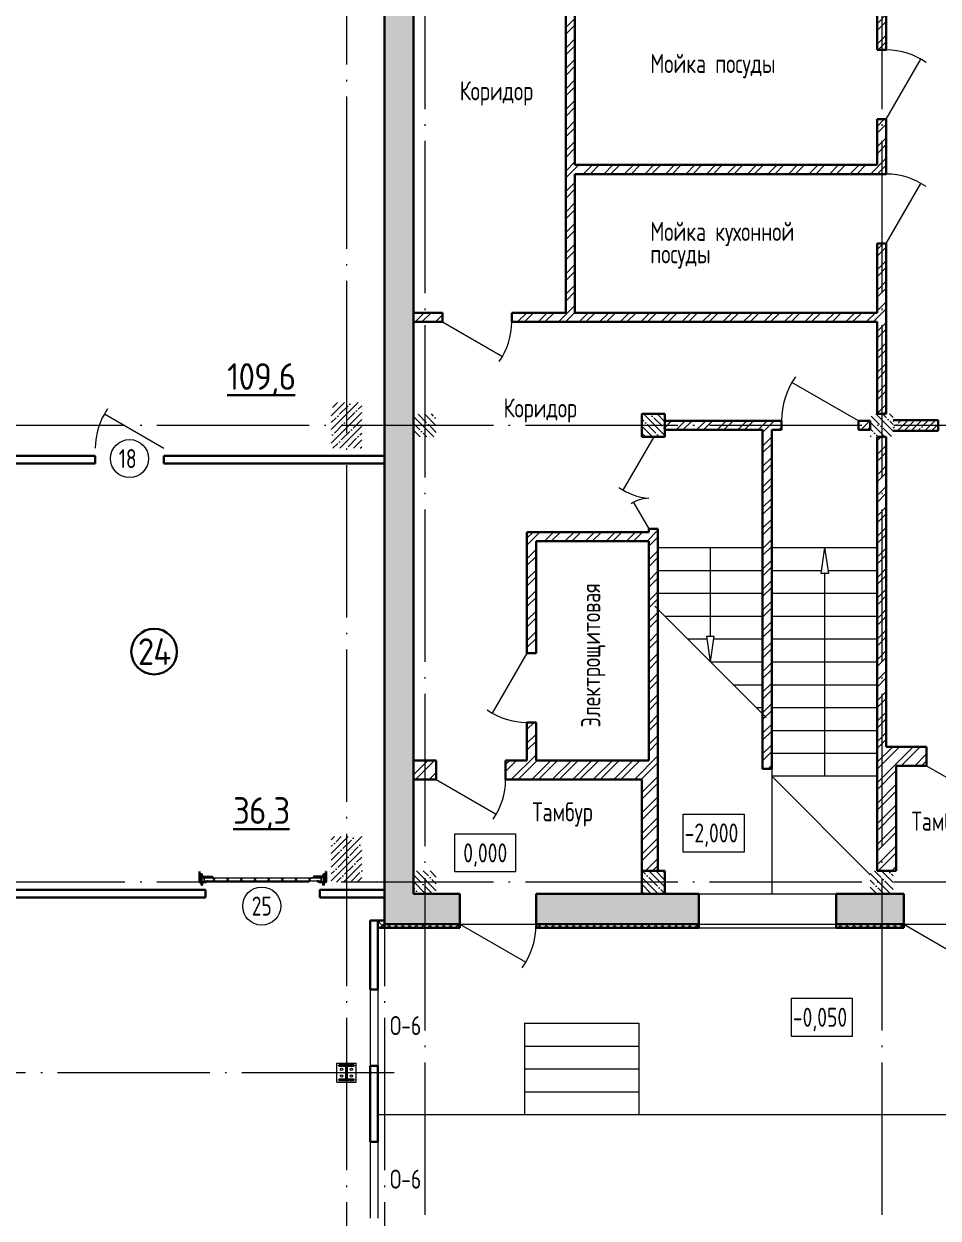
# Model space of a CAD drawing. Extents: x -965262 to 1142518, y -357520 to 71675.
# Drawn here: x -799189 to -787181, y -345657 to -329974 of the extents above; entities that cross this region are included whole.
import ezdxf

# ---------------------------------------------------------------- set-up
doc = ezdxf.new("R2010")
doc.units = 0
doc.header["$LTSCALE"] = 10
doc.linetypes.add('DOTE', pattern=[2.42, 2, -0.2, 0.02, -0.2])
doc.layers.get('0').update_dxf_attribs({"linetype": 'CONTINUOUS', "lineweight": 30})
doc.layers.add('DOTE', color=7, linetype='DOTE', lineweight=9)
doc.styles.add('GOST 2.304', font='isocpeur.ttf', dxfattribs={"width": 0.75, "height": 250})
doc.styles.add('GOST-2.304_Type-B', font='isocpeur.ttf', dxfattribs={"width": 0.9})
doc.styles.get("Standard").update_dxf_attribs({"font": 'isocpeur.ttf', "height": 300})
pattern_1 = [(135, (-828203.91, -390981.48), (-89.80256, -89.80256), []), (135, (-828203.91, -390891.67), (-89.80256, -89.80256), [158.75, -31.75, 0, -31.75])]
pattern_2 = [(135, (-828203.91, -390981.476), (-44.90128, -44.90128), []), (225, (-828203.91, -390981.476), (44.90128, -44.90128), [])]
pattern_3 = [(45, (-828203.91, -390981.48), (-89.80256, 89.80256), []), (45, (-828114.1, -390981.48), (-89.80256, 89.80256), [158.75, -31.75, 0, -31.75])]

# ---------------------------------------------------------------- blocks, each defined once
blk = doc.blocks.new('MC2')
at = {"lineweight": 15}
for p, q in [((68127, 41566), (68127, 39900)), ((69794, 41566), (68127, 41566)), ((69794, 41566), (69794, 39900)), ((69794, 39900), (68127, 39900))]:
    blk.add_line(p, q, dxfattribs=at)
for p, q in [((69627, 41400), (68294, 41400)), ((68294, 41400), (68294, 41320)), ((68934, 41320), (68294, 41320)), ((68934, 41320), (68934, 40146)), ((69627, 41320), (68987, 41320)), ((68987, 41320), (68987, 40146)), ((69627, 41400), (69627, 41320)), ((68934, 40146), (68294, 40146)), ((68294, 40146), (68294, 40066)), ((69627, 40066), (68294, 40066)), ((69627, 40146), (68987, 40146)), ((69627, 40146), (69627, 40066))]:
    blk.add_line(p, q)
for centre in [(68527, 41033), (69394, 41033), (68527, 40433), (69394, 40433)]:
    blk.add_circle(centre, 107, dxfattribs=at)
blk = doc.blocks.new('anchor.bolt')
for p, q in [((-0.07, 0), (-0.07, -0.72)), ((0.07, 0), (0.07, -0.06)), ((-0.1, -0.04), (-0.07, -0.03)), ((-0.1, -0.04), (0.09, -0.06)), ((0.07, -0.07), (-0.1, -0.04)), ((-0.1, -0.11), (-0.07, -0.1)), ((-0.1, -0.11), (0.09, -0.13)), ((0.07, -0.14), (-0.1, -0.11)), ((-0.1, -0.18), (-0.07, -0.17)), ((-0.1, -0.18), (0.09, -0.2)), ((0.07, -0.21), (-0.1, -0.18)), ((-0.1, -0.25), (-0.07, -0.24)), ((-0.1, -0.25), (0.09, -0.27)), ((0.07, -0.28), (-0.1, -0.25)), ((-0.1, -0.32), (-0.07, -0.31)), ((-0.1, -0.32), (0.09, -0.34)), ((0.07, -0.35), (-0.1, -0.32)), ((-0.1, -0.39), (-0.07, -0.38)), ((-0.1, -0.39), (0.09, -0.41)), ((0.07, -0.42), (-0.1, -0.39)), ((-0.1, -0.46), (-0.07, -0.45)), ((-0.1, -0.46), (0.09, -0.48)), ((0.07, -0.49), (-0.1, -0.46)), ((-0.1, -0.53), (-0.07, -0.52)), ((-0.1, -0.53), (0.09, -0.55)), ((0.07, -0.56), (-0.1, -0.53)), ((-0.09, -0.6), (-0.07, -0.59)), ((-0.09, -0.6), (0.09, -0.62)), ((0.07, -0.63), (-0.09, -0.6)), ((-0.07, -0.72), (0, -0.8)), ((-0.04, -0.62), (-0.06, -0.63)), ((-0.06, -0.64), (-0.06, -0.63)), ((-0.06, -0.73), (-0.06, -0.64)), ((0, -0.79), (-0.06, -0.73)), ((-0.01, -0.63), (-0.04, -0.62)), ((-0.03, -0.63), (0, -0.79)), ((-0.03, -0.63), (0.01, -0.78)), ((-0.02, -0.63), (0.01, -0.77)), ((-0.01, -0.63), (0.02, -0.76)), ((0.03, -0.69), (-0.01, -0.63)), ((0, -0.64), (0.03, -0.75)), ((0, -0.8), (0.07, -0.72)), ((0, -0.79), (0.03, -0.74)), ((0.01, -0.66), (0.03, -0.74)), ((0.03, -0.74), (0.03, -0.69)), ((0.07, -0.06), (0.09, -0.06)), ((0.09, -0.06), (0.07, -0.07)), ((0.07, -0.07), (0.07, -0.13)), ((0.07, -0.13), (0.09, -0.13)), ((0.09, -0.13), (0.07, -0.14)), ((0.07, -0.14), (0.07, -0.2)), ((0.07, -0.2), (0.09, -0.2)), ((0.09, -0.2), (0.07, -0.21)), ((0.07, -0.21), (0.07, -0.27)), ((0.07, -0.27), (0.09, -0.27)), ((0.09, -0.27), (0.07, -0.28)), ((0.07, -0.28), (0.07, -0.34)), ((0.07, -0.33), (0.09, -0.34)), ((0.09, -0.34), (0.07, -0.35)), ((0.07, -0.35), (0.07, -0.41)), ((0.07, -0.4), (0.09, -0.41)), ((0.09, -0.41), (0.07, -0.42)), ((0.07, -0.42), (0.07, -0.48)), ((0.07, -0.47), (0.09, -0.48)), ((0.09, -0.48), (0.07, -0.49)), ((0.07, -0.49), (0.07, -0.55)), ((0.07, -0.55), (0.09, -0.55)), ((0.09, -0.55), (0.07, -0.56)), ((0.07, -0.56), (0.07, -0.62)), ((0.09, -0.62), (0.07, -0.63)), ((0.07, -0.62), (0.09, -0.62)), ((0.07, -0.63), (0.07, -0.72))]:
    blk.add_line(p, q)
blk.add_arc((0.16, -0.64), 0.222, 187.9982, 219.836)
blk = doc.blocks.new('Крепеж_ворот')
at = {"lineweight": 15}
h = blk.add_hatch(dxfattribs=at)
h.set_pattern_fill('ANSI31', color=256, scale=2, angle=180)
h.set_pattern_definition([(225, (746089.599, 74802.7244), (4.49013, -4.49013), [])])
h.paths.add_polyline_path([(746087, 74804), (746087, 74802), (746091, 74802), (746094, 74802), (746094, 74804)], flags=17)
h.paths.add_polyline_path([(746116, 74802, 0.165118), (746120, 74803), (746124, 74806, -0.301689), (746131, 74807), (746135, 74805, 0.130081), (746138, 74804), (746142, 74804), (746142, 74806), (746138, 74806, -0.130081), (746136, 74807), (746133, 74809, 0.301689), (746123, 74808), (746118, 74805, -0.165112), (746116, 74804), (746064, 74804, -0.414223), (746061, 74807), (746061, 74868), (746059, 74868), (746059, 74869), (746059, 74870), (746059, 74870), (746059, 74871), (746059, 74872), (746059, 74872), (746059, 74873), (746059, 74874), (746059, 74875), (746059, 74876), (746059, 74876), (746059, 74877), (746059, 74877), (746059, 74878), (746059, 74879), (746059, 74879), (746061, 74879), (746061, 74945), (746058, 74945), (746058, 74807, 0.41422), (746064, 74802)])
h = blk.add_hatch(dxfattribs=at)
h.set_pattern_fill('ANSI31', color=256, scale=2, angle=90)
h.set_pattern_definition([(135, (736343.8085, 75928.334), (-4.490128, -4.490128), [])])
edge = h.paths.add_edge_path()
edge.add_ellipse((746065, 74838), major_axis=(-1.67, 1.67), ratio=1, start_angle=45, end_angle=135, ccw=False)
edge.add_line((746063, 74838), (746063, 74868))
edge.add_line((746063, 74868), (746061, 74868))
edge.add_line((746061, 74868), (746061, 74838))
edge.add_ellipse((746065, 74838), major_axis=(-2.89, 2.89), ratio=1, start_angle=45, end_angle=135)
edge.add_line((746065, 74834), (746097, 74834))
edge.add_line((746097, 74834), (746097, 74836))
edge.add_line((746097, 74836), (746065, 74836))
edge = h.paths.add_edge_path()
edge.add_ellipse((746065, 74890), major_axis=(2.89, 2.89), ratio=1, start_angle=106, end_angle=135)
edge.add_line((746061, 74890), (746061, 74879))
edge.add_line((746061, 74879), (746063, 74879))
edge.add_line((746063, 74879), (746063, 74890))
edge.add_ellipse((746065, 74890), major_axis=(-1.67, 1.67), ratio=1, start_angle=16, end_angle=45, ccw=False)
edge.add_line((746063, 74891), (746070, 74904))
edge.add_ellipse((746079, 74899), major_axis=(7.45, 7.45), ratio=1, start_angle=-3, end_angle=106, ccw=False)
edge.add_line((746087, 74906), (746097, 74894))
edge.add_line((746097, 74894), (746099, 74895))
edge.add_line((746099, 74895), (746088, 74907))
edge.add_ellipse((746079, 74899), major_axis=(8.67, 8.67), ratio=1, start_angle=-3, end_angle=106)
edge.add_line((746068, 74905), (746062, 74892))
h = blk.add_hatch(color=256, dxfattribs=at)
h.dxf.hatch_style = 1
h.paths.add_polyline_path([(746146, 74809), (746143, 74810, 0.10613), (746142, 74810), (746136, 74809, -0.181324), (746135, 74810, 0.335683), (746120, 74809, -0.119126), (746119, 74809, 0.371631), (746118, 74808), (746118, 74808, 0.451909), (746119, 74807, 0.124341), (746121, 74808, -0.343618), (746134, 74808, 0.181324), (746137, 74808), (746143, 74808, -0.110452), (746143, 74808), (746147, 74807, -0.710497), (746147, 74805), (746143, 74804), (746136, 74804, -0.178994), (746133, 74805, 0.369834), (746130, 74805, -0.178993), (746127, 74804), (746122, 74804, 0.120709), (746122, 74804), (746120, 74803, -0.017147), (746119, 74802, 0.538795), (746120, 74802), (746127, 74802, 0.207608), (746131, 74804, -0.433918), (746132, 74804, 0.207608), (746135, 74802), (746143, 74802, 0.079707), (746143, 74802), (746148, 74804, 0.461502), (746149, 74807, -0.250825), (746149, 74808, -0.128039), (746173, 74816, 0.416657), (746174, 74816), (746174, 74817, 0.409849), (746173, 74817, 0.127248)])
for p, q in [((746058, 74807), (746058, 74945)), ((746058, 74945), (746061, 74945)), ((746059, 74879), (746063, 74879)), ((746059, 74868), (746059, 74879)), ((746059, 74868), (746063, 74868)), ((746061, 74879), (746061, 74945)), ((746061, 74879), (746061, 74890)), ((746061, 74807), (746061, 74868)), ((746061, 74838), (746061, 74868)), ((746068, 74905), (746062, 74892)), ((746070, 74904), (746063, 74891)), ((746063, 74838), (746063, 74890)), ((746064, 74883), (746063, 74883)), ((746064, 74865), (746063, 74865)), ((746064, 74883), (746064, 74874)), ((746067, 74880), (746064, 74883)), ((746064, 74875), (746064, 74873)), ((746064, 74874), (746064, 74865)), ((746067, 74868), (746064, 74865)), ((746097, 74836), (746065, 74836)), ((746097, 74834), (746065, 74834)), ((746067, 74880), (746067, 74875)), ((746067, 74873), (746067, 74868)), ((746082, 74814), (746081, 74813)), ((746081, 74813), (746081, 74806)), ((746099, 74814), (746082, 74814)), ((746086, 74813), (746086, 74806)), ((746087, 74906), (746097, 74894)), ((746088, 74907), (746099, 74895)), ((746095, 74813), (746095, 74806)), ((746097, 74894), (746099, 74895)), ((746097, 74834), (746097, 74836)), ((746099, 74814), (746100, 74813)), ((746100, 74813), (746100, 74806)), ((746118, 74805), (746123, 74808)), ((746120, 74803), (746124, 74806)), ((746135, 74805), (746131, 74807)), ((746136, 74807), (746133, 74809)), ((746142, 74806), (746138, 74806)), ((746142, 74806), (746142, 74804)), ((746142, 74804), (746142, 74806)), ((746174, 74817), (746174, 74816)), ((746064, 74804), (746116, 74804)), ((746064, 74802), (746116, 74802)), ((746079, 74806), (746102, 74806)), ((746079, 74806), (746079, 74804)), ((746079, 74804), (746102, 74804)), ((746102, 74806), (746102, 74804)), ((746138, 74804), (746142, 74804)), ((746143, 74804), (746147, 74805)), ((746143, 74802), (746148, 74804))]:
    blk.add_line(p, q)
for p, q in [((746061, 74879), (746061, 74881)), ((746061, 74834), (746061, 74868)), ((746063, 74883), (746063, 74874)), ((746063, 74874), (746063, 74865)), ((746073, 74842), (746073, 74905)), ((746073, 74896), (746077, 74892)), ((746073, 74851), (746077, 74855)), ((746074, 74886), (746074, 74861)), ((746074, 74880), (746076, 74880)), ((746074, 74867), (746076, 74867)), ((746076, 74886), (746076, 74883)), ((746076, 74883), (746076, 74886)), ((746076, 74886), (746077, 74886)), ((746076, 74864), (746076, 74883)), ((746077, 74873), (746076, 74880)), ((746076, 74880), (746076, 74867)), ((746077, 74873), (746076, 74867)), ((746076, 74864), (746076, 74861)), ((746076, 74864), (746076, 74861)), ((746076, 74861), (746077, 74861)), ((746077, 74886), (746077, 74892)), ((746077, 74861), (746077, 74855)), ((746081, 74898), (746081, 74886)), ((746081, 74849), (746081, 74861)), ((746087, 74898), (746082, 74898)), ((746082, 74886), (746087, 74886)), ((746082, 74861), (746087, 74861)), ((746087, 74849), (746082, 74849)), ((746087, 74899), (746087, 74898)), ((746087, 74886), (746087, 74898)), ((746087, 74886), (746098, 74886)), ((746087, 74849), (746087, 74861)), ((746087, 74861), (746098, 74861)), ((746087, 74847), (746087, 74849)), ((746099, 74885), (746099, 74883)), ((746099, 74883), (746099, 74864)), ((746099, 74882), (746100, 74882)), ((746099, 74865), (746100, 74865)), ((746099, 74862), (746099, 74864)), ((746100, 74861), (746100, 74886)), ((746100, 74886), (746110, 74886)), ((746100, 74861), (746110, 74861)), ((746110, 74861), (746110, 74886)), ((746110, 74881), (746225, 74881)), ((746110, 74865), (746212, 74865)), ((746114, 74877), (746225, 74877)), ((746250, 74859), (746250, 74863))]:
    blk.add_line(p, q, dxfattribs=at)
at = {"lineweight": 15, "ltscale": 0.5}
for p, q in [((746076, 74886), (746074, 74886)), ((746076, 74861), (746074, 74861))]:
    blk.add_line(p, q, dxfattribs=at)
at = {"lineweight": 15, "extrusion": (-1.7375e-14, 1, 0)}
for p, q in [((746113, 74884), (746225, 74884)), ((746113, 74863), (746113, 74884)), ((746113, 74863), (746136, 74863)), ((746117, 74857), (746117, 74829)), ((746117, 74826), (746119, 74823)), ((746119, 74823), (746123, 74825)), ((746121, 74857), (746121, 74829)), ((746123, 74825), (746121, 74828)), ((746123, 74863), (746123, 74863)), ((746250, 74863), (746123, 74863)), ((746250, 74859), (746123, 74859)), ((746124, 74840), (746124, 74849)), ((746136, 74882), (746157, 74882)), ((746136, 74863), (746136, 74882)), ((746157, 74882), (746157, 74863)), ((746157, 74863), (746212, 74863))]:
    blk.add_line(p, q, dxfattribs=at)
at = {"lineweight": 15, "ltscale": 0.5, "extrusion": (-1.7375e-14, 1, 0)}
for p, q in [((746113, 74880), (746225, 74880)), ((746136, 74866), (746113, 74866)), ((746115, 74871), (746120, 74871)), ((746121, 74857), (746117, 74857)), ((746117, 74852), (746117, 74854)), ((746121, 74840), (746117, 74840)), ((746117, 74837), (746117, 74835)), ((746121, 74829), (746117, 74829)), ((746120, 74839), (746120, 74850)), ((746124, 74848), (746120, 74848)), ((746124, 74841), (746120, 74841)), ((746123, 74869), (746123, 74863)), ((746123, 74863), (746123, 74859)), ((746140, 74863), (746140, 74859)), ((746153, 74863), (746153, 74859)), ((746212, 74866), (746157, 74866)), ((746173, 74863), (746173, 74859))]:
    blk.add_line(p, q, dxfattribs=at)
at = {"lineweight": 15, "extrusion": (-2.77556e-16, -1, 0)}
for p, q in [((746225, 74866), (746114, 74866)), ((746128, 74866), (746128, 74863)), ((746138, 74866), (746138, 74863)), ((746164, 74866), (746164, 74863)), ((746174, 74866), (746174, 74863)), ((746201, 74866), (746201, 74863)), ((746210, 74866), (746210, 74863)), ((746225, 74884), (746225, 74863))]:
    blk.add_line(p, q, dxfattribs=at)
at = {"extrusion": (-1, -4.26669e-14, 0)}
for p, q in [((746118, 74808), (746118, 74808)), ((746136, 74809), (746142, 74810)), ((746143, 74808), (746137, 74808)), ((746143, 74810), (746146, 74809)), ((746147, 74807), (746143, 74808))]:
    blk.add_line(p, q, dxfattribs=at)
at = {"extrusion": (-1, -4.2422e-14, 1.22461e-16)}
for p, q in [((746119, 74803), (746122, 74804)), ((746127, 74802), (746120, 74802)), ((746122, 74804), (746127, 74804)), ((746143, 74802), (746135, 74802)), ((746136, 74804), (746143, 74804))]:
    blk.add_line(p, q, dxfattribs=at)
for centre, radius, start, end in [((746064, 74807), 5.62, 180, 270), ((746064, 74807), 3.11, 180, 270), ((746082, 74804), 10.4, 68.2753, 87.8782), ((746091, 74798), 16.2, 73.306, 107.292), ((746099, 74804), 10.4, 92.1218, 111.7247), ((746119, 74808), 0.586, 91.7247, 173.2711), ((746119, 74807), 0.586, 173.2711, 270.547), ((746118, 74812), 3.52, 271.7247, 298.8983), ((746118, 74812), 5.21, 270.547, 298.8983), ((746128, 74799), 12.4, 54.8903, 129.1143), ((746128, 74799), 10.7, 54.8903, 130.7448), ((746128, 74801), 8.97, 60.3534, 127.5043), ((746128, 74801), 8.97, 60.3534, 127.5043), ((746128, 74801), 8.97, 60.3534, 127.5043), ((746128, 74801), 6.46, 60.3534, 127.5043), ((746136, 74811), 3.54, 234.8903, 276), ((746136, 74811), 1.86, 234.8903, 276), ((746138, 74810), 3.11, 240.3534, 270), ((746143, 74810), 0.292, 71.7675, 96), ((746143, 74808), 0.292, 70.7873, 96), ((746176, 74761), 56.8, 93.2805, 122.2878), ((746147, 74806), 0.562, 289.2127, 70.7873), ((746147, 74806), 2.25, 288.2291, 27.3228), ((746176, 74765), 50.3, 93.6593, 122.8448), ((746150, 74807), 0.586, 151, 207.3228), ((746173, 74817), 0.6, 4.1357, 93.2805), ((746173, 74816), 0.6, 273.6593, 4.1357), ((746116, 74807), 3.11, 270, 307.5043), ((746116, 74807), 5.62, 270, 307.5043), ((746138, 74810), 5.62, 240.3534, 270)]:
    blk.add_arc(centre, radius, start, end)
at = {"lineweight": 15}
for centre, radius, start, end in [((746079, 74899), 8.28, 0, 136.0097), ((746079, 74847), 8.28, 223.9903, 0), ((746077, 74883), 0.956, 180, 270), ((746077, 74883), 0.75, 180, 270), ((746077, 74864), 0.956, 90, 180), ((746077, 74864), 0.75, 90, 180), ((746076, 74892), 0.375, 0, 45), ((746076, 74855), 0.375, 315, 0), ((746082, 74898), 0.375, 91, 180), ((746082, 74886), 0.75, 180, 270), ((746082, 74861), 0.75, 90, 180), ((746082, 74849), 0.375, 180, 269), ((746098, 74885), 0.375, 0, 90), ((746098, 74862), 0.375, 270, 0), ((746123, 74857), 5.92, 90, 180), ((746123, 74829), 5.92, 180, 199.6464), ((746123, 74857), 1.87, 90, 180), ((746129, 74855), 8.15, 194.9986, 233.9214), ((746129, 74833), 8.15, 126.0786, 165.0014), ((746123, 74829), 1.87, 180, 185.5313)]:
    blk.add_arc(centre, radius, start, end, dxfattribs=at)
at = {"lineweight": 15, "ltscale": 0.5}
for centre, radius, start, end in [((746119, 74852), 2.25, 195, 270), ((746119, 74836), 2.25, 90, 165), ((746119, 74850), 0.375, 0, 90), ((746119, 74839), 0.375, 270, 0)]:
    blk.add_arc(centre, radius, start, end, dxfattribs=at)
at = {"extrusion": (-1.22461e-16, -5.20252e-30, -1)}
for centre, radius, start, end in [((-746120, 74802), 0.187, 270, 62.4687), ((-746122, 74803), 0.586, 62.4687, 90), ((-746127, 74809), 4.69, 229.4077, 270), ((-746127, 74807), 4.69, 223.0863, 270), ((-746131, 74803), 2.32, 49.4077, 130.5923), ((-746131, 74803), 0.637, 43.0863, 136.9137), ((-746135, 74807), 4.69, 270, 316.9137), ((-746136, 74809), 4.69, 270, 310.5923), ((-746143, 74804), 0.292, 250.7873, 270), ((-746143, 74802), 0.292, 251.7709, 270)]:
    blk.add_arc(centre, radius, start, end, dxfattribs=at)
at = {"extrusion": (0, 0, -1)}
for centre, major_axis, start_param, end_param in [((746065, 74890), (2.89, 2.89), 3.926991, 4.433136), ((746065, 74838), (-2.89, 2.89), 3.926991, 5.497787), ((746065, 74890), (-1.67, 1.67), 5.497787, 6.003933), ((746065, 74838), (-1.67, 1.67), 3.926991, 5.497787), ((746079, 74899), (8.67, 8.67), 4.433136, 6.335545), ((746079, 74899), (7.45, 7.45), 4.433136, 6.335545)]:
    blk.add_ellipse(centre, major_axis=major_axis, ratio=1, start_param=start_param, end_param=end_param, dxfattribs=at)
for points in [[(746067, 74875), (746066, 74875), (746064, 74875)], [(746064, 74873), (746066, 74873), (746067, 74873)]]:
    blk.add_rational_spline(points, [1, 1.01284142743, 1], degree=2)
at = {"lineweight": 15, "ltscale": 0.5}
for points, knots in [([(746115, 74871), (746115, 74871), (746114, 74871), (746114, 74871), (746114, 74872), (746113, 74872), (746113, 74872), (746113, 74873), (746113, 74873), (746113, 74873)], [0.37141352, 0.37141352, 0.37141352, 0.37141352, 0.39402571, 0.39402571, 0.41663789, 0.41663789, 0.43959523, 0.43959523, 0.46255257, 0.46255257, 0.46255257, 0.46255257]), ([(746123, 74869), (746123, 74869), (746123, 74869), (746122, 74870), (746122, 74870), (746122, 74871), (746122, 74871), (746121, 74871), (746121, 74871), (746120, 74871)], [0.28027447, 0.28027447, 0.28027447, 0.28027447, 0.30323181, 0.30323181, 0.32618916, 0.32618916, 0.34880134, 0.34880134, 0.37141352, 0.37141352, 0.37141352, 0.37141352])]:
    blk.add_open_spline(points, degree=3, knots=knots, dxfattribs=at)
at = {"lineweight": 15}
for points in [[(746117, 74827), (746117, 74827), (746117, 74826), (746117, 74826)], [(746121, 74828), (746121, 74828), (746121, 74828), (746121, 74829)]]:
    blk.add_open_spline(points, degree=3, dxfattribs=at)
at = {"xscale": -50.80000000000001, "yscale": 50.80000000000001, "zscale": 50.80000000000001}
blk.add_blockref('anchor.bolt', (746091, 74804), dxfattribs=at)

msp = doc.modelspace()

# ---------------------------------------------------------------- hatches: boundary and pattern name
at = {"lineweight": 15}
h = msp.add_hatch(dxfattribs=at)
h.set_pattern_fill('ANSI35', color=256, scale=40, style=0)
h.set_pattern_definition([(45, (-828203.9, -390981.48), (-179.6051, 179.6051), []), (45, (-828024.3, -390981.48), (-179.6051, 179.6051), [317.5, -63.5, 0, -63.5])])
h.paths.add_polyline_path([(-784322, -341397), (-784475.2, -341397), (-786632, -341402.4), (-786632, -341797), (-784322, -341797)])
h.paths.add_polyline_path([(-793462, -341797), (-794452, -341797), (-794452, -316697), (-793371.7, -316697), (-793371.7, -317097), (-794072, -317097), (-794072, -341397), (-793462, -341397)])
h.paths.add_polyline_path([(-792462, -341797), (-790322, -341797), (-790322, -341397), (-792462, -341397)])
h.paths.add_polyline_path([(-788522, -341802.4), (-787632, -341797), (-787632, -341397), (-788522, -341402.4)])
h.paths.add_polyline_path([(-782522, -341797), (-782522, -341397), (-781772, -341397), (-781772, -340647.2), (-781372, -340647.2), (-781372, -341796.6), (-782522, -341797)])
h.paths.add_polyline_path([(-781772, -338847), (-781372, -338847), (-781372, -337647), (-781772, -337647)])
h.paths.add_polyline_path([(-781772, -335847.2), (-781372, -335847.2), (-781372, -334647.2), (-781772, -334647.2)])
h.paths.add_polyline_path([(-781772, -332847.2), (-781372, -332847.2), (-781372, -331647.2), (-781772, -331647.2)])
h.paths.add_polyline_path([(-781772, -329847.2), (-781372, -329847.2), (-781372, -328647.2), (-781772, -328647.2)])
h.paths.add_polyline_path([(-781772, -326847), (-781372, -326847), (-781372, -325647), (-781772, -325647)])
h.paths.add_polyline_path([(-781772, -323847), (-781372, -323847), (-781372, -322647), (-781772, -322647)])
h.paths.add_polyline_path([(-781772, -320847), (-781372, -320847), (-781372, -319647), (-781772, -319647)])
h.paths.add_polyline_path([(-781772, -317847.2), (-781772, -317097), (-782522.8, -317097), (-782522, -316697), (-781372, -316697), (-781372, -317847), (-781772, -317847)])
h.paths.add_polyline_path([(-785522.8, -317097), (-784322.8, -317097), (-784322.8, -316697), (-785522.8, -316697)])
h.paths.add_polyline_path([(-792471.7, -317092.5), (-787322, -317092.5), (-787322, -316697), (-792471.7, -316697)])
h = msp.add_hatch(dxfattribs=at)
h.set_pattern_fill('ANSI32', color=256, scale=20, style=0)
h.set_pattern_definition([(45, (-1267480.36, -422871.15), (-134.70384, 134.70384), []), (45, (-1267390.56, -422871.15), (-134.70384, 134.70384), [])])
h.paths.add_polyline_path([(-781772, -339466.6), (-782272, -339466.6), (-782272, -339586.6), (-781772, -339586.6)])
h.paths.add_polyline_path([(-782272, -339586.6), (-782392, -339586.6), (-782392, -341397), (-782272, -341397)])
h.paths.add_polyline_path([(-792862, -322827), (-792872, -322827), (-792872, -322947), (-792862, -322947)], flags=16)
h.paths.add_polyline_path([(-792452, -323041.8), (-792572, -323041.8), (-792572, -323111.8), (-792452, -323111.8)], flags=17)
h.paths.add_polyline_path([(-789332, -325937), (-789377, -325937), (-789377, -325957), (-789332, -325957)], flags=16)
h.paths.add_polyline_path([(-789332, -325872), (-789377, -325872), (-789377, -325892), (-789332, -325892)], flags=17)
h.paths.add_polyline_path([(-789212, -326082), (-789332, -326082), (-789332, -326102), (-789212, -326102)], flags=17)
h.paths.add_polyline_path([(-789212, -323346), (-789332, -323346), (-789332, -323357), (-789212, -323357)], flags=17)
h.paths.add_polyline_path([(-786162, -335177), (-786271, -335177), (-786271, -335297), (-786162, -335297)])
h.paths.add_polyline_path([(-786042, -338426.6), (-786162, -338426.6), (-786162, -338556.6), (-786042, -338556.6)], flags=17)
h.paths.add_polyline_path([(-786042, -339336.6), (-786162, -339336.6), (-786162, -339466.6), (-786042, -339466.6)])
h.paths.add_polyline_path([(-787202, -339466.6), (-787332, -339466.6), (-787332, -339716.6), (-787202, -339716.6)], flags=17)
h.paths.add_polyline_path([(-786292, -339466.6), (-786422, -339466.6), (-786422, -339716.6), (-786292, -339716.6)])
h.paths.add_polyline_path([(-786042, -340237), (-786292, -340237), (-786292, -340487), (-786042, -340487)], flags=17)
h.paths.add_polyline_path([(-786042, -341147), (-786292, -341147), (-786292, -341397), (-786042, -341397)])
h.paths.add_polyline_path([(-792462, -338167), (-792582, -338167), (-792582, -338237), (-792462, -338237)], flags=17)
h.paths.add_polyline_path([(-787732, -341247), (-787772, -341247), (-787772, -341397), (-787732, -341397)], flags=17)
h.paths.add_polyline_path([(-787732, -341097), (-787772, -341097), (-787772, -341247), (-787732, -341247)], flags=17)
h.paths.add_polyline_path([(-785761.1, -335297), (-786042, -335297), (-786042, -335317), (-785761.1, -335317)], flags=17)
h.paths.add_polyline_path([(-785761.1, -335297), (-786042, -335297), (-786042, -335317), (-785761.1, -335317)], flags=17)
h.paths.add_polyline_path([(-785761.1, -335247), (-786162, -335247), (-786162, -335297), (-785761.1, -335297)])
h.paths.add_polyline_path([(-785761.1, -335177), (-786162, -335177), (-786162, -335247), (-785761.1, -335247)])
h.paths.add_polyline_path([(-786932.2, -328999), (-787052.2, -328999), (-787052.2, -329396.6), (-787772, -329396.6), (-787772, -329397), (-788072, -329397), (-788072, -329396.6), (-792072, -329396.6), (-792072, -333767), (-792781.5, -333767), (-792781.5, -333887), (-787982, -333887), (-787982, -335097), (-787862, -335097), (-787862, -333647), (-787862, -332857), (-787982, -332857), (-787982, -333767), (-791952, -333767), (-791952, -331946.6), (-787862, -331946.6), (-787862, -331226.6), (-787982, -331226.6), (-787982, -331826.6), (-791952, -331826.6), (-791952, -329516.6), (-787982, -329516.6), (-787982, -330316.6), (-787862, -330316.6), (-787862, -329516.6), (-786932.2, -329516.6)])
h.paths.add_polyline_path([(-793691.5, -333767), (-794072, -333767), (-794072, -333887), (-793691.5, -333887)])
h.paths.add_polyline_path([(-789237, -335187), (-790772, -335187), (-790772, -335307), (-789487, -335307), (-789487, -339756.6), (-789367, -339756.6), (-789367, -335307), (-789237, -335307)])
h.paths.add_polyline_path([(-790862, -336606.6), (-790982, -336606.6), (-790982, -336647), (-792582, -336647), (-792582, -338167), (-792462, -338167), (-792462, -336767), (-790982, -336767), (-790982, -339647), (-792462, -339647), (-792462, -339147), (-792582, -339147), (-792582, -339647), (-792862, -339647), (-792862, -339897), (-791072, -339897), (-791072, -341097), (-790862, -341097)])
h.paths.add_polyline_path([(-787202, -339466.6), (-787862, -339466.6), (-787862, -335397), (-787982, -335397), (-787982, -341097), (-787772, -341097), (-787772, -341397), (-787732, -341397), (-787732, -339716.6), (-787202, -339716.6)])
h.paths.add_polyline_path([(-788072, -335187), (-788227, -335187), (-788227, -335307), (-788072, -335307)])
h.paths.add_polyline_path([(-787071.1, -335177), (-787772, -335177), (-787772, -335317), (-787071.1, -335317)], flags=17)
h.paths.add_polyline_path([(-786042, -335317), (-786162, -335317), (-786162, -336296.6), (-786042, -336296.6)])
h.paths.add_polyline_path([(-782072, -335177), (-785761.1, -335177), (-785761.1, -335317), (-782072, -335317)], flags=17)
h.paths.add_polyline_path([(-781772, -337646.6), (-786042, -337646.6), (-786042, -337206.6), (-786162, -337206.6), (-786162, -337646.6), (-786162, -338556.6), (-786042, -338556.6), (-786042, -337766.6), (-781772, -337766.6)])
h.paths.add_polyline_path([(-781772, -339466.6), (-786162, -339466.6), (-786292, -339466.6), (-786292, -339716.6), (-786292, -340487), (-786042, -340487), (-786042, -339586.6), (-781772, -339586.6)])
h.paths.add_polyline_path([(-789212.2, -318302), (-789332.2, -318302), (-789332.2, -318557), (-789332, -322827), (-792872, -322827), (-792872, -322947), (-792572, -322947), (-792572, -323111.8), (-792452, -323111.8), (-792452, -322947), (-790952, -322947), (-790952, -323847), (-791697, -323847), (-791697, -323912), (-790952, -323912), (-790952, -324832), (-792452, -324832), (-792452, -323912), (-792407, -323912), (-792407, -323847), (-792452, -323847), (-792452, -323752), (-792572, -323752), (-792572, -325137), (-792572, -326052), (-792452, -326052), (-792452, -325937), (-792407, -325937), (-792407, -325872), (-792452, -325872), (-792452, -324952), (-790952, -324952), (-790952, -325872), (-791697, -325872), (-791697, -325937), (-790952, -325937), (-790952, -326857), (-792452, -326857), (-792452, -326762), (-792572, -326762), (-792572, -326977), (-792572, -327087), (-792572, -328136.6), (-792052, -328136.6), (-792052, -328016.6), (-792452, -328016.6), (-792452, -327087), (-792452, -326977), (-790952, -326977), (-790952, -328016.6), (-791106, -328016.6), (-791342, -328016.6), (-791342, -328136.6), (-790832, -328136.6), (-790832, -327096.6), (-790832, -326977), (-789212, -326977), (-788372.2, -326977), (-788372.2, -327936.6), (-788252.2, -327936.6), (-788252.2, -326977), (-788092.2, -326977), (-788092.2, -326857), (-789212, -326857), (-789212, -326792), (-789332, -326792), (-789332, -326857), (-790832, -326857), (-790832, -326637), (-790832, -325937), (-790087, -325937), (-790087, -325872), (-790832, -325872), (-790832, -324952), (-789332, -324952), (-789332, -325017), (-789332, -325892), (-789377, -325892), (-789377, -325957), (-789332, -325957), (-789332, -325992), (-789332, -326102), (-789212, -326102), (-789212, -325017), (-789212, -324267), (-789332, -324267), (-789332, -324832), (-790832, -324832), (-790832, -322947), (-789332, -322947), (-789332, -323346), (-789212, -323346), (-789212, -323297), (-788072, -323297), (-788072, -323177), (-789212.2, -323177)])
h.paths.add_polyline_path([(-782072, -323177), (-787772, -323177), (-787772, -323317), (-782072, -323317)], flags=17)
h.paths.add_polyline_path([(-786932.2, -323317), (-787052.2, -323317), (-787052.2, -324817), (-787052.2, -326856.6), (-787182.2, -326856.6), (-787182.2, -326976.6), (-787052.2, -326976.6), (-787052.2, -328089), (-786932.2, -328089)])
h.paths.add_polyline_path([(-789212.2, -317247), (-789332.2, -317247), (-789332.2, -317392), (-789212.2, -317392)])
h.paths.add_polyline_path([(-789212.2, -317097), (-789332.2, -317097), (-789332.2, -317247), (-789212.2, -317247)])
h.paths.add_polyline_path([(-794072, -339897), (-794072, -339647), (-793772, -339647), (-793772, -339897)])
h.paths.add_polyline_path([(-785761.1, -335317), (-785761.1, -335177), (-782072, -335177), (-782072, -335317)])
h.paths.add_polyline_path([(-787772, -335317), (-787772, -335177), (-787071.1, -335177), (-787071.1, -335317)])
h.paths.add_polyline_path([(-787772, -323317), (-787772, -323177), (-782072, -323177), (-782072, -323317)])
h = msp.add_hatch(dxfattribs=at)
h.set_pattern_fill('ANSI35', color=256, scale=20, style=0)
h.set_pattern_definition(pattern_3)
h.paths.add_polyline_path([(-794752, -334947), (-795152, -334947), (-795152, -335547), (-794752, -335547)])
h = msp.add_hatch(dxfattribs=at)
h.set_pattern_fill('ANSI35', color=256, scale=20, angle=90, style=0)
h.set_pattern_definition(pattern_1)
h.paths.add_polyline_path([(-793922, -335097), (-794072, -335097), (-794072, -335247), (-793922, -335247)])
h.paths.add_polyline_path([(-793922, -335247), (-794072, -335247), (-794072, -335397), (-793922, -335397)])
h.paths.add_polyline_path([(-793772, -335247), (-793922, -335247), (-793922, -335397), (-793772, -335397)])
h.paths.add_polyline_path([(-793772, -335097), (-793922, -335097), (-793922, -335247), (-793772, -335247)])
h = msp.add_hatch(dxfattribs=at)
h.set_pattern_fill('ANSI35', color=256, scale=20, angle=90, style=0)
h.set_pattern_definition(pattern_1)
h.paths.add_polyline_path([(-790922, -335097), (-791072, -335097), (-791072, -335247), (-790922, -335247)])
h.paths.add_polyline_path([(-790922, -335247), (-791072, -335247), (-791072, -335397), (-790922, -335397)])
h.paths.add_polyline_path([(-790772, -335247), (-790922, -335247), (-790922, -335397), (-790772, -335397)])
h.paths.add_polyline_path([(-790772, -335097), (-790922, -335097), (-790922, -335247), (-790772, -335247)])
h = msp.add_hatch(dxfattribs=at)
h.set_pattern_fill('ANSI35', color=256, scale=20, angle=90, style=0)
h.set_pattern_definition(pattern_1)
h.paths.add_polyline_path([(-787922, -335097), (-788072, -335097), (-788072, -335247), (-787922, -335247)])
h.paths.add_polyline_path([(-787922, -335247), (-788072, -335247), (-788072, -335397), (-787922, -335397)])
h.paths.add_polyline_path([(-787772, -335247), (-787922, -335247), (-787922, -335397), (-787772, -335397)])
h.paths.add_polyline_path([(-787772, -335097), (-787922, -335097), (-787922, -335247), (-787772, -335247)])
h = msp.add_hatch(dxfattribs=at)
h.set_pattern_fill('ANSI35', color=256, scale=20)
h.set_pattern_definition([(45, (-787123.29, -335263.89), (-89.8026, 89.8026), []), (45, (-787033.49, -335263.89), (-89.8026, 89.8026), [158.75, -31.75, 0, -31.75])])
h.paths.add_polyline_path([(-787071.1, -335177), (-787181, -335177), (-787181, -335317), (-787071.1, -335317)], flags=17)
h.paths.add_polyline_path([(-787772, -335317), (-787772, -335177), (-787071.1, -335177), (-787071.1, -335317)])
h.paths.add_polyline_path([(-785761.1, -335317), (-785761.1, -335177), (-782072, -335177), (-782072, -335317)])
h = msp.add_hatch(dxfattribs=at)
h.set_pattern_fill('ANSI35', color=256, scale=20, style=0)
h.set_pattern_definition(pattern_3)
h.paths.add_polyline_path([(-794752, -340647), (-795152, -340647), (-795152, -341247), (-794752, -341247)])
h = msp.add_hatch(dxfattribs=at)
h.set_pattern_fill('ANSI37', color=256, scale=40, angle=90)
h.set_pattern_definition([(135, (-797411.59, -341210.2), (-89.8026, -89.8026), []), (225, (-797411.59, -341210.2), (89.8026, -89.8026), [])])
h.paths.add_polyline_path([(-796818.4, -341191.1), (-797918.4, -341191.1), (-797918.4, -341231.1), (-796818.4, -341231.1)], flags=16)
h.paths.add_polyline_path([(-795285.6, -341191.1), (-797918.4, -341191.1), (-797918.4, -341231.1), (-795285.6, -341231.1)])
h = msp.add_hatch(dxfattribs=at)
h.set_pattern_fill('ANSI35', color=256, scale=20, angle=90, style=0)
h.set_pattern_definition(pattern_1)
h.paths.add_polyline_path([(-793922, -341097), (-794072, -341097), (-794072, -341247), (-793922, -341247)])
h.paths.add_polyline_path([(-793922, -341247), (-794072, -341247), (-794072, -341397), (-793922, -341397)])
h.paths.add_polyline_path([(-793772, -341247), (-793922, -341247), (-793922, -341397), (-793772, -341397)])
h.paths.add_polyline_path([(-793772, -341097), (-793922, -341097), (-793922, -341247), (-793772, -341247)])
h = msp.add_hatch(dxfattribs=at)
h.set_pattern_fill('ANSI35', color=256, scale=20, angle=90, style=0)
h.set_pattern_definition(pattern_1)
h.paths.add_polyline_path([(-790922, -341097), (-791072, -341097), (-791072, -341247), (-790922, -341247)])
h.paths.add_polyline_path([(-790922, -341247), (-791072, -341247), (-791072, -341397), (-790922, -341397)])
h.paths.add_polyline_path([(-790772, -341247), (-790922, -341247), (-790922, -341397), (-790772, -341397)])
h.paths.add_polyline_path([(-790772, -341097), (-790922, -341097), (-790922, -341247), (-790772, -341247)])
h = msp.add_hatch(dxfattribs=at)
h.set_pattern_fill('ANSI35', color=256, scale=20, angle=90, style=0)
h.set_pattern_definition(pattern_1)
h.paths.add_polyline_path([(-787922, -341097), (-788072, -341097), (-788072, -341247), (-787922, -341247)])
h.paths.add_polyline_path([(-787922, -341247), (-788072, -341247), (-788072, -341397), (-787922, -341397)])
h.paths.add_polyline_path([(-787772, -341247), (-787922, -341247), (-787922, -341397), (-787772, -341397)])
h.paths.add_polyline_path([(-787772, -341097), (-787922, -341097), (-787922, -341247), (-787772, -341247)])
h = msp.add_hatch(dxfattribs=at)
h.set_pattern_fill('ANSI37', color=256, scale=20, angle=90, style=0)
h.set_pattern_definition(pattern_2)
h.paths.add_polyline_path([(-794542, -341847), (-794542, -341747), (-794452, -341747.5), (-794452, -341797), (-793462, -341797), (-793462, -341847), (-794542, -341847)])
h = msp.add_hatch(dxfattribs=at)
h.set_pattern_fill('ANSI37', color=256, scale=20, angle=90, style=0)
h.set_pattern_definition(pattern_2)
h.paths.add_polyline_path([(-790322, -341797), (-792462, -341797), (-792462, -341847), (-790322, -341847)])
h = msp.add_hatch(dxfattribs=at)
h.set_pattern_fill('ANSI37', color=256, scale=20, angle=90, style=0)
h.set_pattern_definition(pattern_2)
h.paths.add_polyline_path([(-788522, -341847), (-787632, -341847), (-787632, -341797), (-788522, -341797)])

# ---------------------------------------------------------------- linework, layer by layer
at = {"extrusion": (0, 0, -1)}
for p, q in [((-794452, -341847, 1808.5), (-794452, -316697)), ((-794072, -317097), (-794072, -341397)), ((-801032, -335647), (-798252, -335647)), ((-798252, -335747), (-801032, -335747)), ((-798252, -335747), (-798252, -335647)), ((-797352, -335647), (-794452, -335647)), ((-797352, -335747), (-797352, -335647)), ((-794452, -335747), (-797352, -335747)), ((-794452, -335747), (-794452, -335647)), ((-800602, -341347, 9.6), (-796802, -341347, -1451.3)), ((-796802, -341447), (-796802, -341347)), ((-795302, -341447), (-795302, -341347)), ((-795302, -341347, -1451.3), (-794452, -341347)), ((-794452, -341447), (-794452, -341347)), ((-794072, -341397), (-793462, -341397)), ((-793462, -341397), (-793462, -341847, 1808.5)), ((-792462, -341847, 1808.5), (-792462, -341397)), ((-792462, -341397), (-790322, -341397)), ((-790322, -341397), (-790322, -341847, 1808.5)), ((-788522, -341847, 1808.5), (-788522, -341397)), ((-788522, -341397), (-787632, -341397)), ((-787632, -341397), (-787632, -341847, 1808.5)), ((-796802, -341447), (-800602, -341447)), ((-794452, -341447), (-795302, -341447)), ((-793462, -341797), (-794452, -341797)), ((-790322, -341797), (-792462, -341797)), ((-787632, -341797), (-788522, -341797))]:
    msp.add_line(p, q, dxfattribs=at)
for p, q in [((-792072, -329396.6, -1451.3), (-792072, -333767, -1451.3)), ((-791952, -329516.6, -1451.3), (-791952, -331826.6, -1451.3)), ((-787982, -329516.6, -1451.3), (-787982, -330316.6, -1451.3)), ((-787862, -329516.6, -1451.3), (-787862, -330316.6, -1451.3)), ((-787862, -330316.6, -1451.3), (-787982, -330316.6, -1451.3)), ((-787982, -331226.6, -1451.3), (-787982, -331826.6, -1451.3)), ((-787862, -331226.6, -1451.3), (-787982, -331226.6, -1451.3)), ((-787862, -331226.6, -1451.3), (-787862, -331946.6, -1451.3)), ((-791952, -331826.6, -1451.3), (-787982, -331826.6, -1451.3)), ((-791952, -331946.6, -1451.3), (-787862, -331946.6, -1451.3)), ((-791952, -331946.6, -1451.3), (-791952, -333767, -1451.3)), ((-787982, -332857, -1451.3), (-787982, -333767, -1451.3)), ((-787862, -332857, -1451.3), (-787982, -332857, -1451.3)), ((-787862, -332857, -1451.3), (-787862, -333647, -1451.3)), ((-787862, -333647, -1451.3), (-787862, -335096.6, -1451.3)), ((-793691.5, -333767, -1451.3), (-794072, -333767, -1451.3)), ((-794072, -333887, -1451.3), (-794072, -333767, -1451.3)), ((-793691.5, -333767, -1451.3), (-793691.5, -333887, -1451.3)), ((-792072, -333767, -1451.3), (-792781.5, -333767, -1451.3)), ((-792781.5, -333767, -1451.3), (-792781.5, -333887, -1451.3)), ((-787982, -333767, -1451.3), (-791952, -333767, -1451.3)), ((-791072, -333767, -1451.3), (-791952, -333767, -1451.3)), ((-793691.5, -333887, -1451.3), (-794072, -333887, -1451.3)), ((-787982, -333887, -1451.3), (-792781.5, -333887, -1451.3)), ((-787982, -333887, -1451.3), (-787982, -335096.6, -1451.3)), ((-791072, -335097, 1808.5), (-791072, -335397, 1808.5)), ((-790772, -335097, 1808.5), (-791072, -335097, 1808.5)), ((-790772, -335397, 1808.5), (-790772, -335097, 1808.5)), ((-787862, -335097), (-787982, -335097)), ((-789237, -335187, -1451.3), (-790772, -335187, -1451.3)), ((-790772, -335187, -1451.3), (-790772, -335307, -1451.3)), ((-789237, -335307, -1451.3), (-789237, -335187, -1451.3)), ((-788227, -335307, -1451.3), (-788227, -335187, -1451.3)), ((-788072, -335187, -1451.3), (-788227, -335187, -1451.3)), ((-788072, -335307), (-788072, -335187)), ((-787181, -335177, -1451.3), (-787772, -335177, -1451.3)), ((-787181, -335177, -1451.3), (-787181, -335317, -1451.3)), ((-791072, -335397, 1808.5), (-790772, -335397, 1808.5)), ((-789487, -335307, -1451.3), (-790772, -335307, -1451.3)), ((-789487, -339756.6, -1451.3), (-789487, -335307, -1451.3)), ((-789237, -335307, -1451.3), (-789367, -335307, -1451.3)), ((-789367, -339756.6, -1451.3), (-789367, -335307, -1451.3)), ((-788072, -335307, -1451.3), (-788227, -335307, -1451.3)), ((-787982, -335397, -1451.3), (-787982, -341097, -1451.3)), ((-787862, -335397), (-787982, -335397)), ((-787862, -335397, -1451.3), (-787862, -339466.6, -1451.3)), ((-787181, -335317, -1451.3), (-787772, -335317, -1451.3)), ((-792582, -336647, -1451.3), (-792582, -338237, -1451.3)), ((-792582, -336647, -1451.3), (-790982, -336647, -1451.3)), ((-790862, -336606.6, -1451.3), (-790982, -336606.6, -1451.3)), ((-790982, -336606.6, -1451.3), (-790982, -336647, -1451.3)), ((-790862, -336606.6, -1451.3), (-790862, -341097, -1451.3)), ((-792462, -336767, -1451.3), (-792462, -338237, -1451.3)), ((-792462, -336767, -1451.3), (-790982, -336767, -1451.3)), ((-790982, -336767, -1451.3), (-790982, -339647, -1451.3)), ((-792582, -338237, -1451.3), (-792462, -338237, -1451.3)), ((-792582, -339147, -1451.3), (-792582, -339647, -1451.3)), ((-792582, -339147, -1451.3), (-792462, -339147, -1451.3)), ((-792462, -339147, -1451.3), (-792462, -339647, -1451.3)), ((-787332, -339466.6, -1451.3), (-787862, -339466.6, -1451.3)), ((-787332, -339466.6, -1451.3), (-787332, -339716.6, -1451.3)), ((-794072, -339647, -1451.3), (-793772, -339647, -1451.3)), ((-794072, -339647, -1451.3), (-794072, -339897, -1451.3)), ((-793772, -339647, -1451.3), (-793772, -339897, -1451.3)), ((-792862, -339647, -1451.3), (-792582, -339647, -1451.3)), ((-792862, -339647, -1451.3), (-792862, -339897, -1451.3)), ((-792462, -339647, -1451.3), (-790982, -339647, -1451.3)), ((-789487, -339756.6, -1451.3), (-789367, -339756.6, -1451.3)), ((-787732, -339716.6, -1451.3), (-787732, -341097, -1451.3)), ((-787332, -339716.6, -1451.3), (-787732, -339716.6, -1451.3)), ((-794072, -339897, -1451.3), (-793772, -339897, -1451.3)), ((-792862, -339897, -1451.3), (-791072, -339897, -1451.3)), ((-791072, -339897, -1451.3), (-791072, -341097, -1451.3)), ((-791072, -341097, 1808.5), (-791072, -341397, 1808.5)), ((-790772, -341097, 1808.5), (-791072, -341097, 1808.5)), ((-791072, -341097, -1451.3), (-790862, -341097, -1451.3)), ((-790772, -341397, 1808.5), (-790772, -341097, 1808.5)), ((-787982, -341097, -1451.3), (-787732, -341097, -1451.3)), ((-791072, -341397, 1808.5), (-790772, -341397, 1808.5)), ((-794642, -341747, 1808.5), (-794642, -342657, -1451.3)), ((-794542, -341747, 1808.5), (-794542, -342657, -1451.3)), ((-794542, -341847, 1808.5), (-793462, -341847, 1808.5)), ((-792462, -341847, 1808.5), (-790322, -341847, 1808.5)), ((-788522, -341847, 1808.5), (-787632, -341847, 1808.5)), ((-794542, -342657, -1451.3), (-794642, -342657, -1451.3)), ((-794642, -343657, -1451.3), (-794642, -344657, -1451.3)), ((-794542, -343657, -1451.3), (-794642, -343657, -1451.3)), ((-794542, -343657, -1451.3), (-794542, -344657, -1451.3)), ((-794542, -343997), (-794542, -343657, -1451.3)), ((-794542, -344657, -1451.3), (-794642, -344657, -1451.3))]:
    msp.add_line(p, q)
at = {"lineweight": 15}
for p, q in [((-787862, -331226.6, -1451.3), (-787407, -330438.5, -1451.3)), ((-787862, -332857, -1451.3), (-787407, -332068.9, -1451.3)), ((-793691.5, -333887, -1451.3), (-792903.4, -334342, -1451.3)), ((-788227, -335187, -1451.3), (-789101.7, -334682, -1451.3)), ((-798131.4, -335097), (-797352, -335547)), ((-791316.4, -336098.5, -3634.2), (-790911.4, -335397, -1451.3)), ((-791183.3, -336257.9, -1451.3), (-790982, -336606.6, -1451.3)), ((-790862, -336852), (-789487, -336852)), ((-790172, -338012.7), (-790172, -336852)), ((-789367, -336852), (-787982, -336852)), ((-788672, -336852), (-788721, -337191.3)), ((-788672, -336852), (-788623, -337191.3)), ((-790862, -337152), (-789482, -337152)), ((-789362, -337152), (-788715.3, -337152)), ((-788628.7, -337152), (-787982, -337152)), ((-788623, -337191.3), (-788721, -337191.3)), ((-788672, -337191.3), (-788672, -339852)), ((-790862, -337452), (-789482, -337452)), ((-789362, -337452), (-787982, -337452)), ((-790903.3, -337620.7), (-789440.7, -339083.3)), ((-790772, -337752), (-789482, -337752)), ((-789362, -337752), (-787982, -337752)), ((-790472, -338052), (-790215.3, -338052)), ((-790172, -338352), (-790221, -338012.7)), ((-790221, -338012.7), (-790123, -338012.7)), ((-790172, -338352), (-790123, -338012.7)), ((-790128.7, -338052), (-789482, -338052)), ((-789362, -338052), (-787982, -338052)), ((-792582, -338237, -1451.3), (-793037, -339025.1, -1451.3)), ((-790172, -338352), (-789482, -338352)), ((-789362, -338352), (-787982, -338352)), ((-789872, -338652), (-789482, -338652)), ((-789362, -338652), (-787982, -338652)), ((-789572, -338952), (-789482, -338952)), ((-789362, -338952), (-787982, -338952)), ((-789362, -339252), (-787982, -339252)), ((-789362, -339552), (-787982, -339552)), ((-789367, -339756.6, -1451.3), (-789367, -341397)), ((-787332, -339716.6, -1451.3), (-786543.9, -340171.6, -1451.3)), ((-793772, -339897, -1451.3), (-792983.9, -340352, -1451.3)), ((-787982, -339852), (-789367, -339852)), ((-788072, -341147), (-789367, -339852)), ((-790529.5, -340350.4, -1451.3), (-789729.5, -340350.4, -1451.3)), ((-790529.5, -340850.4, -1451.3), (-790529.5, -340350.4, -1451.3)), ((-789729.5, -340350.4, -1451.3), (-789729.5, -340850.4, -1451.3)), ((-793530.4, -340611.8, -1451.3), (-792730.4, -340611.8, -1451.3)), ((-793530.4, -341111.8, -1451.3), (-793530.4, -340611.8, -1451.3)), ((-792730.4, -340611.8, -1451.3), (-792730.4, -341111.8, -1451.3)), ((-789729.5, -340850.4, -1451.3), (-790529.5, -340850.4, -1451.3)), ((-795285.6, -341191.1, -1451.3), (-796818.4, -341191.1, -1451.3)), ((-796818.4, -341231.1, -1451.3), (-796818.4, -341191.1, -1451.3)), ((-795285.6, -341231.1, -1451.3), (-796818.4, -341231.1, -1451.3)), ((-795285.6, -341231.1, -1451.3), (-795285.6, -341191.1, -1451.3)), ((-792730.4, -341111.8, -1451.3), (-793530.4, -341111.8, -1451.3)), ((-790322, -341397), (-788522, -341397)), ((-793462, -341797), (-792462, -341797)), ((-793462, -341797), (-792596, -342297)), ((-790322, -341797), (-788522, -341797)), ((-790322, -341847, 1808.5), (-788522, -341847, 1808.5)), ((-787632, -341797), (-786632, -341797)), ((-787632, -341797), (-786766, -342297)), ((-794642, -342657, -1451.3), (-794642, -343657, -1451.3)), ((-794542, -342657, -1451.3), (-794542, -343657, -1451.3)), ((-789108.3, -342770.8, 1808.5), (-788308.3, -342770.8, 1808.5)), ((-789108.3, -343270.8, 1808.5), (-789108.3, -342770.8, 1808.5)), ((-788308.3, -342770.8, 1808.5), (-788308.3, -343270.8, 1808.5)), ((-792612, -343097, 1808.5), (-792612, -344297, 1808.5)), ((-792612, -343097), (-791112, -343097)), ((-791112, -343097, 1808.5), (-791112, -344297, 1808.5)), ((-788308.3, -343270.8, 1808.5), (-789108.3, -343270.8, 1808.5)), ((-792612, -343397), (-791112, -343397)), ((-792612, -343697), (-791112, -343697)), ((-792612, -343997), (-791112, -343997)), ((-794542, -344297), (-781372, -344297)), ((-794642, -344657, -1451.3), (-794642, -345657, -1451.3)), ((-794542, -344657, -1451.3), (-794542, -345657, -1451.3))]:
    msp.add_line(p, q, dxfattribs=at)
at = {"ltscale": 100}
for p in [(-794642, -341747, 1808.5), (-794452, -341747, 1808.5)]:
    msp.add_line(p, (-794542, -341747, 1808.5), dxfattribs=at)
msp.add_lwpolyline([(-795302, -341447), (-794452, -341447), (-794452, -341347), (-795302, -341347)], close=True)
at = {"lineweight": 15}
for centre in [(-797801.9, -335682.7, -4711.1), (-796065.2, -341559.1, -4711.1)]:
    msp.add_circle(centre, 250, dxfattribs=at)
msp.add_circle((-797478.3, -338217.7, -4711.1), 300)
for centre, radius, start, end in [((-787862, -331226.6, -1451.3), 910, 55, 90), ((-787862, -332857, -1451.3), 910, 55, 90), ((-793691.5, -333887, -1451.3), 910, 325, 0), ((-788227, -335187, -1451.3), 1010, 145, 180), ((-797352, -335547), 900, 145, 180), ((-790911.4, -335397, -1451.3), 810, 235, 265), ((-790982, -336606.6, -1451.3), 402.7, 90, 125), ((-792582, -338237, -1451.3), 910, 235, 270), ((-793772, -339897, -1451.3), 910, 325, 0), ((-793462, -341797), 1000, 325, 0)]:
    msp.add_arc(centre, radius, start, end, dxfattribs=at)
at = {"layer": 'DOTE', "ltscale": 100, "extrusion": (0, -1, 0)}
for p, q in [((-794952, -304309, -1451.3), (-794952, -353929.9)), ((-794452, -304309, -1451.3), (-794452, -355582.3, -1451.3)), ((-793922, -309732.2, -1451.3), (-793922, -355582.3, -1451.3)), ((-787922, -309732.2, -1451.3), (-787922, -355782.3, -1451.3))]:
    msp.add_line(p, q, dxfattribs=at)
at = {"layer": 'DOTE', "ltscale": 100}
for p, q in [((-780922, -335247, -1451.3), (-852807.2, -335247, -1451.3)), ((-780922, -341247, -1451.3), (-852807.2, -341247, -1451.3)), ((-794326.2, -343747, -1451.3), (-851599.7, -343747, -1451.3))]:
    msp.add_line(p, q, dxfattribs=at)

# ---------------------------------------------------------------- block references
msp.add_blockref('Крепеж_ворот', (-1542942.3, -416048.6, -1451.3))
at = {"xscale": -1}
msp.add_blockref('Крепеж_ворот', (-49161.7, -416048.6, -1451.3), dxfattribs=at)
at = {"lineweight": 15, "xscale": 0.1500000000232831, "yscale": 0.1500000000232831, "zscale": 0.1500000000232831, "rotation": 180}
msp.add_blockref('MC2', (-784607.9, -337637.1, 3259.8), dxfattribs=at)

# ---------------------------------------------------------------- texts
at = {"style": 'GOST 2.304', "width": 0.75}
for s, p in [('Мойка посуды', (-790962.1, -330619.7, -1451.3)), ('Коридор', (-793463.6, -330978.5, -1451.3)), ('Мойка кухонной', (-790962.1, -332824.9, -1451.3)), ('посуды', (-790962.1, -333119.2, -1451.3)), ('Коридор', (-792888, -335142.6, -1451.3)), ('Тамбур', (-792510.2, -340447.1, -1451.3)), ('Тамбур', (-787528.8, -340569.8, -1451.3)), ('-2,000', (-790510.3, -340724.4, -1451.3)), ('0,000', (-793418.2, -340985.8, -1451.3)), ('-0,050', (-789089.1, -343144.8, 1808.5))]:
    msp.add_text(s, height=250, dxfattribs=at).set_placement(p)
at = {"lineweight": 15, "width": 0.75}
for s, p in [('18', (-797943.3, -335808.4, -4711.1)), ('25', (-796197.3, -341684.3, -4711.1))]:
    msp.add_text(s, height=250, dxfattribs=at).set_placement(p)
at = {"style": 'GOST 2.304', "width": 0.75}
msp.add_text('Электрощитовая', height=250, rotation=90, dxfattribs=at).set_placement((-791618.9, -339212.2, -1451.3))
at = {"width": 0.75}
for p in [(-794380.3, -343254.1, 11766.4), (-794380.3, -345270.5, 11766.4)]:
    msp.add_text('О-6', height=250, dxfattribs=at).set_placement(p)
at = {"char_height": 350, "attachment_point": 5, "style": 'GOST-2.304_Type-B'}
for s, insert, width in [('{\\fISOCPEUR|b0|i0|c0|p34;\\T0.95;\\L109,6}', (-796072.3, -334645.7, -48.7), 2000), ('{\\fISOCPEUR|b0|i0|c0|p34;\\T0.95;24}', (-797478.3, -338217.7), 800), ('{\\fISOCPEUR|b0|i0|c0|p34;\\T0.95;\\L36,3}', (-796072.3, -340345.7, -48.7), 2000)]:
    msp.add_mtext(s, dxfattribs=dict(at, insert=insert, width=width))

doc.saveas('drawing.dxf')
